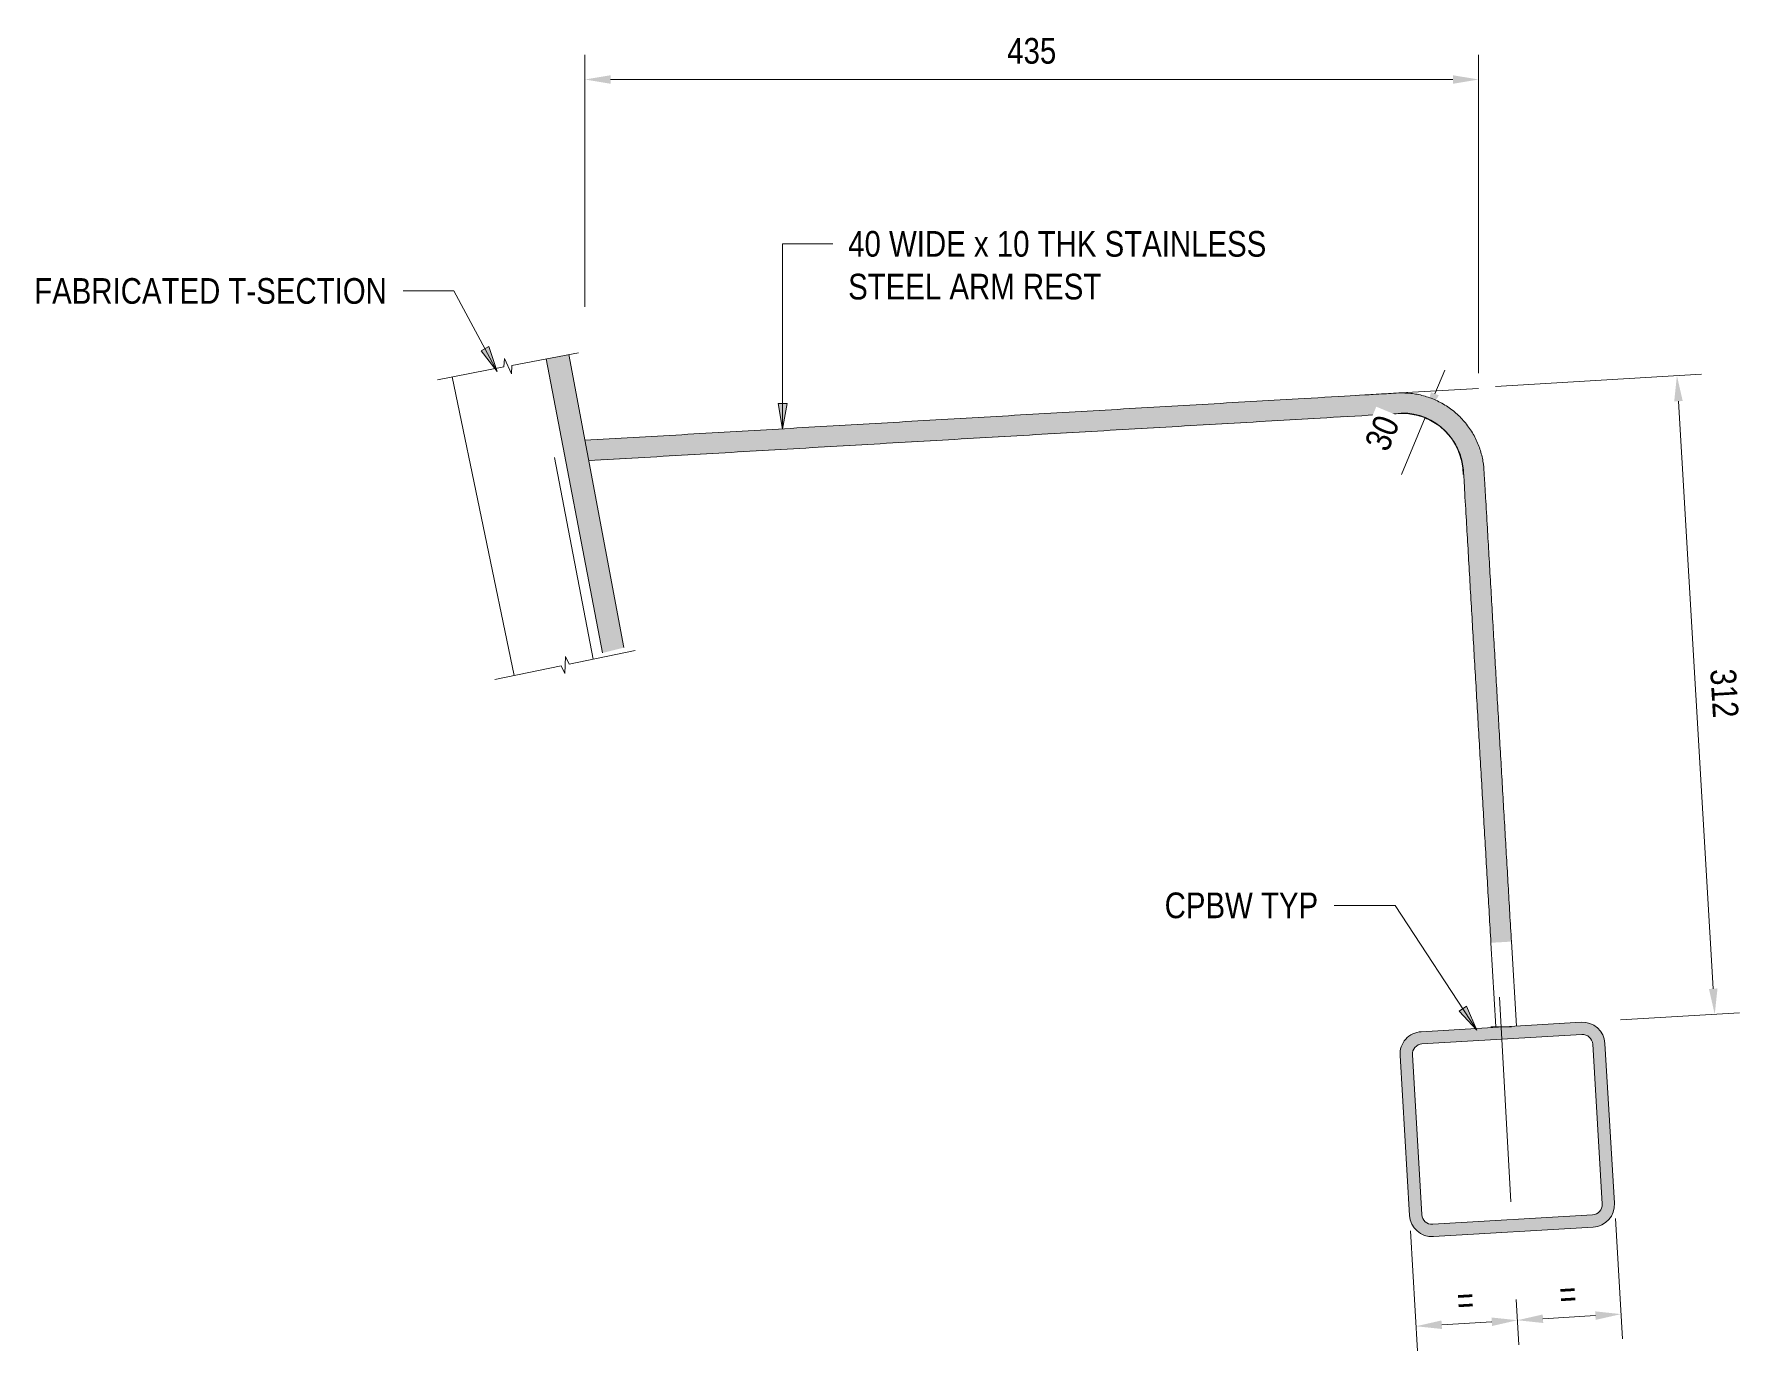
# Model space of a CAD drawing. Header units: metres. Extents: x 0.2 to 10.4, y 1.8 to 23.8.
# Drawn here: x 9.552 to 10.385, y 2.819 to 3.46 of the extents above; entities that cross this region are included whole.
import ezdxf

# ---------------------------------------------------------------- set-up
doc = ezdxf.new("R2010")
doc.units = ezdxf.units.M
doc.linetypes.add('JacobsCenter', pattern=[0.015, 0.009, -0.0015, 0.003, -0.0015])
doc.linetypes.add('JacobsDash', pattern=[0.0045, 0.003, -0.0015])
doc.layers.get('Defpoints').update_dxf_attribs({"color": 41})
for name, color, linetype, lineweight in [('A-ANNO-DIMS', 7, 'Continuous', 9), ('A-DETL', 7, 'Continuous', 13), ('A-DETL-GENF', 7, 'Continuous', 9), ('G-ANNO-TEXT', 7, 'Continuous', 9)]:
    doc.layers.add(name, color=color, linetype=linetype, lineweight=lineweight)
doc.styles.add('Arial Narrow_4', font='ARIALN.TTF', dxfattribs={"height": 0.0125})
doc.dimstyles.new('Dimension_Radial_O__mm_', dxfattribs={"dimscale": 0.3048, "dimtxt": 0.012793, "dimasz": 0.04101, "dimexe": 0.03937, "dimexo": 0, "dimgap": 0.032808, "dimtad": 1, "dimjust": 3, "dimdec": 0, "dimlfac": 1000, "dimzin": 0, "dimdsep": 46, "dimtxsty": 'Arial Narrow_4', "dimsah": 1, "dimcen": 0.09, "dimaunit": 1, "dimadec": 4, "dimazin": 0, "dimtfac": 1, "dimtdec": 4, "dimtix": 1, "dimtmove": 0, "dimatfit": 2, "dimfxl": 1, "dimtvp": 1, "dimtfill": 1, "dimtolj": 1, "dimtzin": 0, "dimlwd": 18, "dimlwe": 18, "dimarcsym": 2})
doc.dimstyles.new('Dimension_Standard_O__mm__3', dxfattribs={"dimscale": 0.3048, "dimtxt": 0.012793, "dimasz": 0.04101, "dimexe": 0.03937, "dimexo": 0.024606, "dimgap": 0.024606, "dimtad": 1, "dimdec": 0, "dimlfac": 1000, "dimzin": 0, "dimdsep": 46, "dimtxsty": 'Arial Narrow_4', "dimsah": 1, "dimcen": 0.09, "dimaunit": 1, "dimadec": 4, "dimazin": 0, "dimtfac": 1, "dimtdec": 4, "dimtix": 1, "dimtmove": 0, "dimatfit": 3, "dimfxl": 1, "dimtvp": 1, "dimtfill": 1, "dimtolj": 1, "dimtzin": 0, "dimlwd": 18, "dimlwe": 18, "dimarcsym": 2})
doc.dimstyles.new('Dimension_Standard_T__mm__2', dxfattribs={"dimscale": 0.3048, "dimtxt": 0.012793, "dimasz": 0.04101, "dimexe": 0.03937, "dimexo": 0.024606, "dimgap": 0.016404, "dimtad": 1, "dimdec": 0, "dimlfac": 1000, "dimzin": 0, "dimdsep": 46, "dimtxsty": 'Arial Narrow_4', "dimsah": 1, "dimcen": 0.09, "dimaunit": 1, "dimadec": 4, "dimazin": 0, "dimtfac": 1, "dimtdec": 4, "dimtix": 1, "dimtmove": 0, "dimatfit": 3, "dimfxl": 1, "dimtvp": 1, "dimtolj": 1, "dimtzin": 0, "dimlwd": 18, "dimlwe": 18, "dimarcsym": 2})

# ---------------------------------------------------------------- blocks, each defined once
blk = doc.blocks.new('CS_DET_BreakLine_ViewScale - CS_Std BreakLine-8532889-DRG-2873242 - TYPICAL ARM REST DETAIL')
at = {"layer": 'A-DETL-GENF'}
for p, q in [((0.02892, 0), (-0.004, 0)), ((0.02992, 0.004), (0.02892, 0)), ((0.03192, -0.004), (0.02992, 0.004)), ((0.03292, 0), (0.03192, -0.004)), ((0.06584, 0), (0.03292, 0))]:
    blk.add_line(p, q, dxfattribs=at)
blk = doc.blocks.new('CS_DET_BreakLine_ViewScale - CS_Std BreakLine-8532597-DRG-2873242 - TYPICAL ARM REST DETAIL')
at = {"layer": 'A-DETL-GENF'}
for p, q in [((-0.004, 0), (0.02892, 0)), ((0.02892, 0), (0.02992, -0.004)), ((0.02992, -0.004), (0.03192, 0.004)), ((0.03192, 0.004), (0.03292, 0)), ((0.03292, 0), (0.06584, 0))]:
    blk.add_line(p, q, dxfattribs=at)
blk = doc.blocks.new('DIMBLOCK39-DRG-2873242 - TYPICAL ARM REST DETAIL')
at = {"layer": 'A-ANNO-DIMS', "color": 0, "lineweight": 18, "transparency": 16777216}
for p, q in [((10.23455, 3.28501), (10.23933, 3.29656)), ((10.21828, 3.24575), (10.22976, 3.27346))]:
    blk.add_line(p, q, dxfattribs=at)
at = {"layer": 'A-ANNO-DIMS', "color": 0, "transparency": 16777216}
blk.add_solid([(10.23262, 3.28581), (10.23647, 3.28421), (10.22976, 3.27346)], dxfattribs=at)
at = {"layer": 'Defpoints', "color": 0, "transparency": 16777216}
for p in [(10.22976, 3.27346), (10.21828, 3.24575)]:
    blk.add_point(p, dxfattribs=at)
at = {"layer": 'A-ANNO-DIMS', "color": 0, "lineweight": 18, "transparency": 16777216, "insert": (10.20889, 3.26587), "char_height": 0.0125, "width": 0.0190066, "attachment_point": 5, "rotation": 67.5, "style": 'Arial Narrow_4', "bg_fill": 3, "box_fill_scale": 1.1, "bg_fill_color": 256, "bg_fill_true_color": 13158600, "bg_fill_transparency": 0}
blk.add_mtext('\\A1;30', dxfattribs=at)
blk = doc.blocks.new('DIMBLOCK40-DRG-2873242 - TYPICAL ARM REST DETAIL')
at = {"layer": 'A-ANNO-DIMS', "color": 0, "lineweight": 18, "transparency": 16777216}
for p, q in [((10.22263, 2.87725), (10.22609, 2.81876)), ((10.27412, 2.84384), (10.27543, 2.82168)), ((10.23786, 2.83147), (10.26225, 2.83292))]:
    blk.add_line(p, q, dxfattribs=at)
at = {"layer": 'A-ANNO-DIMS', "color": 0, "transparency": 16777216}
for points in [[(10.23774, 2.83355), (10.23799, 2.82939), (10.22538, 2.83073)], [(10.26212, 2.835), (10.26237, 2.83084), (10.27472, 2.83366)]]:
    blk.add_solid(points, dxfattribs=at)
at = {"layer": 'Defpoints', "color": 0, "transparency": 16777216}
for p in [(10.22219, 2.88474), (10.27368, 2.85133), (10.27472, 2.83366)]:
    blk.add_point(p, dxfattribs=at)
at = {"layer": 'A-ANNO-DIMS', "color": 0, "lineweight": 18, "transparency": 16777216, "insert": (10.24939, 2.84343), "char_height": 0.0125, "width": 0.0099906, "attachment_point": 5, "rotation": 3.38761, "style": 'Arial Narrow_4'}
blk.add_mtext('\\A1;=', dxfattribs=at)
blk = doc.blocks.new('DIMBLOCK41-DRG-2873242 - TYPICAL ARM REST DETAIL')
at = {"layer": 'A-ANNO-DIMS', "color": 0, "lineweight": 18, "transparency": 16777216}
for p, q in [((10.32246, 2.88316), (10.32592, 2.82466)), ((10.27412, 2.84384), (10.27543, 2.82168)), ((10.2872, 2.83439), (10.31273, 2.83591))]:
    blk.add_line(p, q, dxfattribs=at)
at = {"layer": 'A-ANNO-DIMS', "color": 0, "transparency": 16777216}
for points in [[(10.28708, 2.83647), (10.28732, 2.83231), (10.27472, 2.83366)], [(10.31261, 2.83798), (10.31285, 2.83383), (10.32521, 2.83664)]]:
    blk.add_solid(points, dxfattribs=at)
at = {"layer": 'Defpoints', "color": 0, "transparency": 16777216}
for p in [(10.32201, 2.89065), (10.27368, 2.85133), (10.32521, 2.83664)]:
    blk.add_point(p, dxfattribs=at)
at = {"layer": 'A-ANNO-DIMS', "color": 0, "lineweight": 18, "transparency": 16777216, "insert": (10.2993, 2.84638), "char_height": 0.0125, "width": 0.0099906, "attachment_point": 5, "rotation": 3.38761, "style": 'Arial Narrow_4'}
blk.add_mtext('\\A1;=', dxfattribs=at)
blk = doc.blocks.new('DIMBLOCK42-DRG-2873242 - TYPICAL ARM REST DETAIL')
at = {"layer": 'A-ANNO-DIMS', "color": 0, "lineweight": 18, "transparency": 16777216}
for p, q in [((10.26412, 3.28859), (10.36443, 3.29453)), ((10.35319, 3.28134), (10.37013, 2.99518)), ((10.32494, 2.97998), (10.38285, 2.98341))]:
    blk.add_line(p, q, dxfattribs=at)
at = {"layer": 'A-ANNO-DIMS', "color": 0, "transparency": 16777216}
for points in [[(10.35527, 3.28146), (10.35111, 3.28122), (10.35245, 3.29382)], [(10.37221, 2.9953), (10.36805, 2.99505), (10.37087, 2.9827)]]:
    blk.add_solid(points, dxfattribs=at)
at = {"layer": 'Defpoints', "color": 0, "transparency": 16777216}
for p in [(10.25664, 3.28815), (10.37087, 2.9827), (10.31745, 2.97954)]:
    blk.add_point(p, dxfattribs=at)
at = {"layer": 'A-ANNO-DIMS', "color": 0, "lineweight": 18, "transparency": 16777216, "insert": (10.37552, 3.13908), "char_height": 0.0125, "width": 0.0285099, "attachment_point": 5, "rotation": 273.38761, "style": 'Arial Narrow_4', "bg_fill": 3, "box_fill_scale": 1.1, "bg_fill_color": 256, "bg_fill_true_color": 13158600, "bg_fill_transparency": 0}
blk.add_mtext('\\A1;312', dxfattribs=at)
blk = doc.blocks.new('DIMBLOCK43-DRG-2873242 - TYPICAL ARM REST DETAIL')
at = {"layer": 'A-ANNO-DIMS', "color": 0, "lineweight": 18, "transparency": 16777216}
for p, q in [((9.8205, 3.3273), (9.8205, 3.4501)), ((10.2558, 3.2951), (10.2558, 3.4501)), ((9.833, 3.4381), (10.2433, 3.4381))]:
    blk.add_line(p, q, dxfattribs=at)
at = {"layer": 'A-ANNO-DIMS', "color": 0, "transparency": 16777216}
for points in [[(9.833, 3.44018), (9.833, 3.43601), (9.8205, 3.4381)], [(10.2433, 3.44018), (10.2433, 3.43601), (10.2558, 3.4381)]]:
    blk.add_solid(points, dxfattribs=at)
at = {"layer": 'Defpoints', "color": 0, "transparency": 16777216}
for p in [(10.2558, 3.4381), (9.8205, 3.3198), (10.2558, 3.2876)]:
    blk.add_point(p, dxfattribs=at)
at = {"layer": 'A-ANNO-DIMS', "color": 0, "lineweight": 18, "transparency": 16777216, "insert": (10.03815, 3.45198), "char_height": 0.0125, "width": 0.0285099, "attachment_point": 5, "style": 'Arial Narrow_4', "bg_fill": 3, "box_fill_scale": 1.1, "bg_fill_color": 256, "bg_fill_true_color": 13158600, "bg_fill_transparency": 0}
blk.add_mtext('\\A1;435', dxfattribs=at)

msp = doc.modelspace()

# ---------------------------------------------------------------- hatches: boundary and pattern name
at = {"layer": 'A-DETL-GENF', "true_color": 0xffffff}
for points in [[(9.8290293, 3.1587148), (9.8395279, 3.1613324), (9.8126285, 3.3041071), (9.8015535, 3.3019831), (9.8287814, 3.1600073)], [(10.261841, 3.0175401), (10.2718242, 3.0181207), (10.2583487, 3.2491198), (10.2581491, 3.2508785), (10.2577312, 3.2533268), (10.2573727, 3.2549947), (10.2567092, 3.2573667), (10.2558857, 3.2597332), (10.2548995, 3.2620788), (10.2537498, 3.2643873), (10.252438, 3.266642), (10.2509677, 3.2688263), (10.2493447, 3.2709239), (10.247577, 3.2729191), (10.2456748, 3.2747972), (10.2436501, 3.2765452), (10.2415166, 3.2781514), (10.2386942, 3.2799412), (10.2369849, 3.2809027), (10.2346194, 3.2820352), (10.2322101, 3.2830012), (10.2297737, 3.2837998), (10.2267128, 3.2845512), (10.2248769, 3.2849046), (10.2224626, 3.2852173), (10.2194445, 3.2853865), (10.2176916, 3.2854004), (10.2117672, 3.2850841), (9.8204997, 3.2623289), (9.8225966, 3.252228), (10.2177286, 3.2751934), (10.2200732, 3.2751565), (10.2212324, 3.2750881), (10.2230465, 3.2748706), (10.2248849, 3.2745339), (10.2273268, 3.2738851), (10.2285426, 3.2734996), (10.230354, 3.2727939), (10.2321344, 3.2719629), (10.2338709, 3.2710085), (10.2355511, 3.2699342), (10.2371627, 3.2687454), (10.2386942, 3.267449), (10.2401352, 3.2660535), (10.2414763, 3.2645686), (10.2427098, 3.2630051), (10.2438293, 3.2613748), (10.2450255, 3.2593067), (10.2457098, 3.2579629), (10.2464666, 3.2562063), (10.247101, 3.2544324), (10.2476149, 3.2526527), (10.2480115, 3.2508785), (10.248295, 3.2491198), (10.2484708, 3.2473859), (10.250681, 3.2094323), (10.2617305, 3.01944)]]:
    msp.add_hatch(color=7, dxfattribs=at).paths.add_polyline_path(points)
at = {"layer": 'A-DETL-GENF', "true_color": 0x808080}
h = msp.add_hatch(color=8, dxfattribs=at)
h.paths.add_polyline_path([(10.2338182, 2.8744103), (10.3116819, 2.8790193), (10.3145018, 2.8795617), (10.3170852, 2.8808155), (10.3192561, 2.8826951), (10.3208666, 2.8850726), (10.3218068, 2.8877859), (10.3220127, 2.8906501), (10.3174037, 2.9685138), (10.3168613, 2.9713337), (10.3155022, 2.9740387), (10.3137279, 2.976088), (10.3113274, 2.9777064), (10.3086371, 2.9786387), (10.3057729, 2.9788446), (10.2279092, 2.9742355), (10.2250893, 2.9736931), (10.2225059, 2.9724394), (10.220335, 2.9705597), (10.2187246, 2.9681822), (10.2177843, 2.9654689), (10.2175784, 2.9626048), (10.2221875, 2.8847411), (10.2227299, 2.8819212), (10.2239836, 2.8793377), (10.2258633, 2.8771669), (10.2282408, 2.8755564), (10.2309541, 2.8746162)])
h.paths.add_polyline_path([(10.2334637, 2.8803998), (10.2321618, 2.8804934), (10.2309285, 2.8809208), (10.2298478, 2.8816528), (10.2289934, 2.8826395), (10.2284235, 2.8838138), (10.228177, 2.8850956), (10.2235679, 2.9629593), (10.2236615, 2.9642612), (10.2240889, 2.9654945), (10.2248209, 2.9665752), (10.2258077, 2.9674296), (10.226982, 2.9679995), (10.2284235, 2.9682555), (10.3061274, 2.9728551), (10.3074293, 2.9727615), (10.3086627, 2.9723341), (10.3097433, 2.9716021), (10.3105977, 2.9706153), (10.3111676, 2.969441), (10.3114142, 2.9681593), (10.3160232, 2.8902956), (10.3159296, 2.8889937), (10.3155022, 2.8877603), (10.3147702, 2.8866797), (10.3137834, 2.8858253), (10.3126092, 2.8852554), (10.3113274, 2.8850088), (10.2338182, 2.8804208)])
at = {"layer": 'G-ANNO-TEXT'}
for points in [[(9.7777555, 3.2959264), (9.7737663, 3.3079761), (9.7698856, 3.305885)], [(9.9168188, 3.2677309), (9.9190228, 3.2802309), (9.9146147, 3.2802309)], [(10.2549952, 2.9749627), (10.2499987, 2.9866307), (10.2463093, 2.9842182)]]:
    msp.add_hatch(color=256, dxfattribs=at).paths.add_polyline_path(points)

# ---------------------------------------------------------------- linework, layer by layer
at = {"layer": 'A-DETL', "linetype": 'JacobsDash', "lineweight": 18}
msp.add_line((9.8245063, 3.1557522), (9.796643, 3.3010414), dxfattribs=at)
at = {"layer": 'A-DETL'}
for p, q in [((9.8015535, 3.3019831), (9.8290293, 3.1587148)), ((9.8395279, 3.1613324), (9.8126285, 3.3041071))]:
    msp.add_line(p, q, dxfattribs=at)
at = {"layer": 'A-DETL', "lineweight": 18}
for p, q in [((9.7860021, 3.1477588), (9.7558067, 3.2932098)), ((10.261841, 3.0175401), (10.264268, 2.9765401)), ((10.2718242, 3.0181207), (10.2742595, 2.9769792)), ((10.261841, 2.9765401), (10.2718242, 2.9765401))]:
    msp.add_line(p, q, dxfattribs=at)
at = {"layer": 'A-DETL', "color": 7, "lineweight": 9, "true_color": 0xffffff}
msp.add_line((10.2118694, 3.2852041), (10.2558039, 3.2876047), dxfattribs=at)
at = {"layer": 'A-DETL', "linetype": 'JacobsCenter', "lineweight": 9}
msp.add_line((10.266045, 2.9911204), (10.2736771, 2.8513286), dxfattribs=at)
at = {"layer": 'A-DETL', "lineweight": 9}
for p, q in [((10.3057729, 2.9788446), (10.2279092, 2.9742355)), ((10.2282637, 2.968246), (10.3061274, 2.9728551)), ((10.3114142, 2.9681593), (10.3160232, 2.8902956)), ((10.3220127, 2.8906501), (10.3174037, 2.9685138)), ((10.2175784, 2.9626048), (10.2221875, 2.8847411)), ((10.228177, 2.8850956), (10.2235679, 2.9629593)), ((10.3113274, 2.8850088), (10.2334637, 2.8803998)), ((10.2338182, 2.8744103), (10.3116819, 2.8790193))]:
    msp.add_line(p, q, dxfattribs=at)
at = {"layer": 'A-DETL', "color": 7, "lineweight": 9, "true_color": 0xffffff}
msp.add_arc((10.2182819, 3.2457461), 0.03, 360, 90, dxfattribs=at)
at = {"layer": 'A-DETL', "lineweight": 9}
for centre, radius, start, end in [((10.2285592, 2.9632548), 0.011, 93.3876085, 183.3876085), ((10.3064229, 2.9678638), 0.011, 3.3876085, 93.3876085), ((10.3064229, 2.9678638), 0.005, 3.3876085, 93.3876085), ((10.2285592, 2.9632548), 0.005, 93.3876085, 183.3876085), ((10.3110319, 2.8900001), 0.005, 273.3876085, 3.3876085), ((10.3110319, 2.8900001), 0.011, 273.3876085, 3.3876085), ((10.2331682, 2.8853911), 0.011, 183.3876085, 273.3876085), ((10.2331682, 2.8853911), 0.005, 183.3876085, 273.3876085)]:
    msp.add_arc(centre, radius, start, end, dxfattribs=at)
at = {"layer": 'A-DETL', "lineweight": 18}
for points, knots in [([(9.8204997, 3.2623289), (10.0183576, 3.2738358), (10.2162155, 3.2853428), (10.2561481, 3.2876652), (10.2584705, 3.2477327), (10.2651473, 3.1329267), (10.2718242, 3.0181207)], [383.73937247, 383.73937247, 383.73937247, 780.1238898, 780.1238898, 827.24777961, 827.24777961, 1057.24777961, 1057.24777961, 1057.24777961]), ([(9.822249, 3.2524137), (10.0195226, 3.2638867), (10.2167961, 3.2753597), (10.2467455, 3.2771015), (10.2484873, 3.2471521), (10.2551642, 3.1323461), (10.261841, 3.0175401)], [384.91004225, 384.91004225, 384.91004225, 780.1238898, 780.1238898, 827.24777961, 827.24777961, 1057.24777961, 1057.24777961, 1057.24777961])]:
    msp.add_rational_spline(points, [1, 1, 1, 0.707106781197, 1, 1, 1], degree=2, knots=knots, dxfattribs=at)
at = {"layer": 'G-ANNO-TEXT'}
for p, q in [((9.9168188, 3.3580438), (9.9412284, 3.3580438)), ((9.9168188, 3.2677309), (9.9168188, 3.3580438)), ((9.735551, 3.3350885), (9.7320142, 3.3350885)), ((9.7566532, 3.3350885), (9.735551, 3.3350885)), ((9.7777555, 3.2959264), (9.7566532, 3.3350885)), ((9.7737663, 3.3079761), (9.7698856, 3.305885)), ((9.7698856, 3.305885), (9.7777555, 3.2959264)), ((9.7777555, 3.2959264), (9.7737663, 3.3079761)), ((9.9190228, 3.2802309), (9.9146147, 3.2802309)), ((9.9146147, 3.2802309), (9.9168188, 3.2677309)), ((9.9168188, 3.2677309), (9.9190228, 3.2802309)), ((10.1924897, 3.0357781), (10.1854778, 3.0357781)), ((10.2152268, 3.0357781), (10.1924897, 3.0357781)), ((10.2549952, 2.9749627), (10.2152268, 3.0357781)), ((10.2499987, 2.9866307), (10.2463093, 2.9842182)), ((10.2463093, 2.9842182), (10.2549952, 2.9749627)), ((10.2549952, 2.9749627), (10.2499987, 2.9866307))]:
    msp.add_line(p, q, dxfattribs=at)

# ---------------------------------------------------------------- block references
at = {"layer": 'A-DETL-GENF'}
for name, p, rotation in [('CS_DET_BreakLine_ViewScale - CS_Std BreakLine-8532889-DRG-2873242 - TYPICAL ARM REST DETAIL', (9.8133667, 3.3042486), 190.8562931411577), ('CS_DET_BreakLine_ViewScale - CS_Std BreakLine-8532597-DRG-2873242 - TYPICAL ARM REST DETAIL', (9.8410867, 3.1591943), 191.7279261561855)]:
    msp.add_blockref(name, p, dxfattribs=dict(at, rotation=rotation))

# ---------------------------------------------------------------- texts
at = {"layer": 'G-ANNO-TEXT', "char_height": 0.0125, "attachment_point": 1, "style": 'Arial Narrow_4', "bg_fill": 3, "box_fill_scale": 1, "bg_fill_color": 256, "bg_fill_transparency": 0}
for s, insert in [('40 WIDE x 10 THK STAINLESS ', (9.9487284, 3.3642938)), ('FABRICATED T-SECTION', (9.5522043, 3.3413385)), ('STEEL ARM REST', (9.9487284, 3.3434579))]:
    msp.add_mtext(s, dxfattribs=dict(at, insert=insert))

# ---------------------------------------------------------------- dimensions: what is measured, and where the dimension line sits
at = {"layer": 'A-ANNO-DIMS', "lineweight": 18}
for base, p1, p2, override, picture, middle in [((10.3252096, 2.8366437), (10.2736771, 2.8513286), (10.3220127, 2.8906501), {"dimpost": '<>', "dimfxl": 0.06231}, 'DIMBLOCK41-DRG-2873242 - TYPICAL ARM REST DETAIL', (10.2993016, 2.8463798)), ((10.2747232, 2.8336552), (10.2221875, 2.8847411), (10.2736771, 2.8513286), {"dimpost": '<>', "dimfxl": 0.061381}, 'DIMBLOCK40-DRG-2873242 - TYPICAL ARM REST DETAIL', (10.249389, 2.8434252))]:
    dim = msp.add_linear_dim(base=base, p1=p1, p2=p2, angle=3.3876085, text='=', dimstyle='Dimension_Standard_T__mm__2', override=override, dxfattribs=at)
    dim.commit()
    dim.dimension.update_dxf_attribs({"geometry": picture, "text_midpoint": middle})

# ---------------------------------------------------------------- next in the draw order: texts
at = {"layer": 'G-ANNO-TEXT', "insert": (10.1029023, 3.0420281), "char_height": 0.0125, "attachment_point": 1, "style": 'Arial Narrow_4', "bg_fill": 3, "box_fill_scale": 1, "bg_fill_color": 256, "bg_fill_transparency": 0}
msp.add_mtext('CPBW TYP', dxfattribs=at)

# ---------------------------------------------------------------- next in the draw order: dimensions: what is measured, and where the dimension line sits
at = {"layer": 'A-ANNO-DIMS', "lineweight": 18}
dim = msp.add_radius_dim(center=(10.2182819, 3.2457461), mpoint=(10.2297624, 3.2734625), dimstyle='Dimension_Radial_O__mm_', override={"dimpost": '<>'}, dxfattribs=at)
dim.commit()
dim.dimension.update_dxf_attribs({"geometry": 'DIMBLOCK39-DRG-2873242 - TYPICAL ARM REST DETAIL', "text_midpoint": (10.208887, 3.2658735)})
dim = msp.add_linear_dim(base=(10.370871, 2.982698), p1=(10.2566373, 3.2881456), p2=(10.3174525, 2.979536), angle=273.3876085, dimstyle='Dimension_Standard_O__mm__3', override={"dimpost": '<>', "dimfxl": 0.314545}, dxfattribs=at)
dim.commit()
dim.dimension.update_dxf_attribs({"geometry": 'DIMBLOCK42-DRG-2873242 - TYPICAL ARM REST DETAIL', "text_midpoint": (10.3755207, 3.139078)})

# ---------------------------------------------------------------- next in the draw order: dimensions: what is measured, and where the dimension line sits
dim = msp.add_linear_dim(base=(10.2558039, 3.4380977), p1=(9.8204997, 3.3198), p2=(10.2558039, 3.2876047), dimstyle='Dimension_Standard_O__mm__3', override={"dimpost": '<>', "dimfxl": 0.436493}, dxfattribs=at)
dim.commit()
dim.dimension.update_dxf_attribs({"geometry": 'DIMBLOCK43-DRG-2873242 - TYPICAL ARM REST DETAIL', "text_midpoint": (10.0381518, 3.4519799)})

doc.saveas('drawing.dxf')
